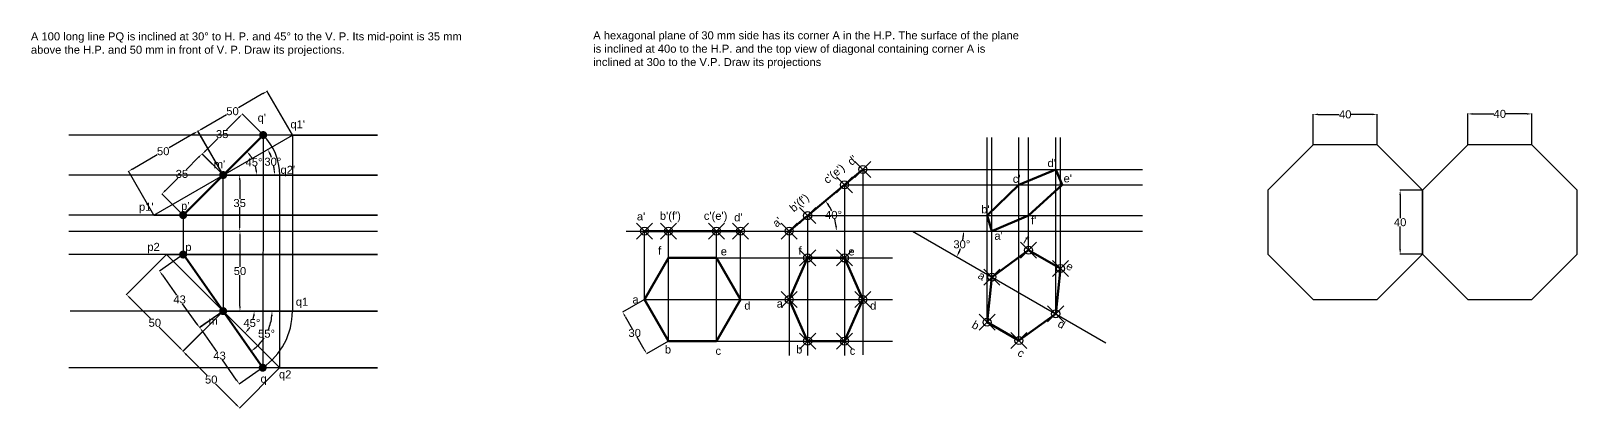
# Model space of a CAD drawing. Header units: millimetres. Extents: x 551 to 5092, y -66 to 254.
# Drawn here: x 1873 to 2839, y -22 to 213 of the extents above; entities that cross this region are included whole.
import ezdxf

# ---------------------------------------------------------------- set-up
doc = ezdxf.new("R2010")
doc.units = ezdxf.units.MM
doc.header["$PDMODE"] = 35
doc.header["$PDSIZE"] = 5
doc.styles.get("Standard").update_dxf_attribs({"font": 'arial.ttf'})
doc.dimstyles.get("Standard").update_dxf_attribs({"dimtxt": 5, "dimasz": 3, "dimexe": 0.18, "dimexo": 0.0625, "dimgap": 0.09, "dimtad": 0, "dimtih": 1, "dimtoh": 1, "dimdec": 0, "dimzin": 0, "dimdsep": 46, "dimtxsty": 'Standard', "dimcen": 0.09, "dimadec": 0, "dimazin": 0, "dimtfac": 1, "dimtdec": 0, "dimtofl": 0, "dimtmove": 0, "dimatfit": 3, "dimfxl": 1, "dimtolj": 1, "dimtzin": 0, "dimarcsym": 0})

# ---------------------------------------------------------------- blocks, each defined once
blk = doc.blocks.new('*D42')
at = {"color": 0, "lineweight": -2, "transparency": 16777216}
for start, end in [(19.94228, 24.65183), (5.34817, 10.16973)]:
    blk.add_arc((1992.88, 123.18), 32.15, start, end, dxfattribs=at)
at = {"color": 0, "transparency": 16777216}
for points in [[(2021.65, 136.36), (2022.54, 136.82), (2020.72, 139.26)], [(2025.39, 126.2), (2024.39, 126.15), (2025.03, 123.18)]]:
    blk.add_solid(points, dxfattribs=at)
at = {"layer": 'Defpoints', "color": 0, "transparency": 16777216}
for p in [(2036.18, 148.18), (2024.54, 128.76), (1896.53, 123.18), (1992.88, 123.18), (2089.22, 123.18)]:
    blk.add_point(p, dxfattribs=at)
at = {"color": 0, "transparency": 16777216, "insert": (2023.93, 131.5), "char_height": 5, "attachment_point": 5}
blk.add_mtext('\\A1;30°', dxfattribs=at)
blk = doc.blocks.new('*D43')
at = {"color": 0, "lineweight": -2, "transparency": 16777216}
for start, end in [(30.57847, 36.76399), (8.23601, 14.87131)]:
    blk.add_arc((1992.88, 123.18), 20.89, start, end, dxfattribs=at)
at = {"color": 0, "transparency": 16777216}
for points in [[(2009.23, 135.36), (2009.99, 136.01), (2007.65, 137.95)], [(2014.05, 126.21), (2013.05, 126.14), (2013.77, 123.18)]]:
    blk.add_solid(points, dxfattribs=at)
at = {"layer": 'Defpoints', "color": 0, "transparency": 16777216}
for p in [(2017.88, 148.18), (2013.05, 128.59), (1896.53, 123.18), (1992.88, 123.18), (2089.22, 123.18)]:
    blk.add_point(p, dxfattribs=at)
at = {"color": 0, "transparency": 16777216, "insert": (2012.18, 131.17), "char_height": 5, "attachment_point": 5}
blk.add_mtext('\\A1;45°', dxfattribs=at)
blk = doc.blocks.new('*D44')
at = {"color": 0, "lineweight": -2, "transparency": 16777216}
for start, end in [(345.68763, 351.14587), (323.85413, 328.79118)]:
    blk.add_arc((1992.88, 38.18), 19.43, start, end, dxfattribs=at)
at = {"color": 0, "transparency": 16777216}
for points in [[(2011.58, 35.23), (2012.58, 35.15), (2012.31, 38.18)], [(2008.95, 26.39), (2008.19, 27.04), (2006.62, 24.44)]]:
    blk.add_solid(points, dxfattribs=at)
at = {"layer": 'Defpoints', "color": 0, "transparency": 16777216}
for p in [(1897.28, 38.18), (1992.88, 38.18), (2089.22, 38.18), (2009.71, 28.46), (2028.23, 2.83)]:
    blk.add_point(p, dxfattribs=at)
at = {"color": 0, "transparency": 16777216, "insert": (2010.83, 30.74), "char_height": 5, "attachment_point": 5}
blk.add_mtext('\\A1;45°', dxfattribs=at)
blk = doc.blocks.new('*D45')
at = {"color": 0, "lineweight": -2, "transparency": 16777216}
for start, end in [(337.9214, 354.37146), (310.58954, 326.75483)]:
    blk.add_arc((1992.88, 38.18), 30.55, start, end, dxfattribs=at)
at = {"color": 0, "transparency": 16777216}
for points in [[(2022.78, 35.21), (2023.78, 35.16), (2023.43, 38.18)], [(2013.06, 14.59), (2012.45, 15.38), (2010.38, 13.14)]]:
    blk.add_solid(points, dxfattribs=at)
at = {"layer": 'Defpoints', "color": 0, "transparency": 16777216}
for p in [(1897.28, 38.18), (1992.88, 38.18), (2089.22, 38.18), (2017.37, 19.93), (2017.6, 2.83)]:
    blk.add_point(p, dxfattribs=at)
at = {"color": 0, "transparency": 16777216, "insert": (2019.97, 24.06), "char_height": 5, "attachment_point": 5}
blk.add_mtext('\\A1;55°', dxfattribs=at)
blk = doc.blocks.new('*D46')
at = {"color": 0, "lineweight": -2, "transparency": 16777216}
for p, q in [((2002.68, 159.13), (1994.95, 151.4)), ((2017.83, 148.23), (2004.68, 161.38)), ((1981.92, 138.38), (1989.66, 146.11)), ((1992.83, 123.23), (1979.68, 136.38))]:
    blk.add_line(p, q, dxfattribs=at)
at = {"color": 0, "transparency": 16777216}
for points in [[(2002.33, 159.49), (2003.04, 158.78), (2004.8, 161.25)], [(1981.57, 138.73), (1982.28, 138.02), (1979.8, 136.25)]]:
    blk.add_solid(points, dxfattribs=at)
at = {"layer": 'Defpoints', "color": 0, "transparency": 16777216}
for p in [(2004.8, 161.25), (2017.88, 148.18), (1992.88, 123.18)]:
    blk.add_point(p, dxfattribs=at)
at = {"color": 0, "transparency": 16777216, "insert": (1992.3, 148.75), "char_height": 5, "attachment_point": 5}
blk.add_mtext('\\A1;35', dxfattribs=at)
blk = doc.blocks.new('*D47')
at = {"color": 0, "lineweight": -2, "transparency": 16777216}
for p, q in [((1992.83, 123.23), (1979.53, 136.53)), ((1977.53, 134.28), (1969.8, 126.55)), ((1956.77, 113.53), (1964.51, 121.26)), ((1967.83, 98.23), (1954.53, 111.53))]:
    blk.add_line(p, q, dxfattribs=at)
at = {"color": 0, "transparency": 16777216}
for points in [[(1977.18, 134.64), (1977.89, 133.93), (1979.65, 136.4)], [(1956.42, 113.88), (1957.13, 113.17), (1954.65, 111.4)]]:
    blk.add_solid(points, dxfattribs=at)
at = {"layer": 'Defpoints', "color": 0, "transparency": 16777216}
for p in [(1992.88, 123.18), (1954.65, 111.4), (1967.88, 98.18)]:
    blk.add_point(p, dxfattribs=at)
at = {"color": 0, "transparency": 16777216, "insert": (1967.15, 123.9), "char_height": 5, "attachment_point": 5}
blk.add_mtext('\\A1;35', dxfattribs=at)
blk = doc.blocks.new('*D48')
at = {"color": 0, "lineweight": -2, "transparency": 16777216}
for p, q in [((2017.77, 174.06), (2002.38, 165.17)), ((2036.15, 148.23), (2020.28, 175.72)), ((1979.67, 152.06), (1995.06, 160.95)), ((1992.85, 123.23), (1976.98, 150.72))]:
    blk.add_line(p, q, dxfattribs=at)
at = {"color": 0, "transparency": 16777216}
for points in [[(2017.52, 174.49), (2018.02, 173.63), (2020.37, 175.56)], [(1979.42, 152.49), (1979.92, 151.63), (1977.07, 150.56)]]:
    blk.add_solid(points, dxfattribs=at)
at = {"layer": 'Defpoints', "color": 0, "transparency": 16777216}
for p in [(2020.37, 175.56), (2036.18, 148.18), (1992.88, 123.18)]:
    blk.add_point(p, dxfattribs=at)
at = {"color": 0, "transparency": 16777216, "insert": (1998.72, 163.06), "char_height": 5, "attachment_point": 5}
blk.add_mtext('\\A1;50', dxfattribs=at)
blk = doc.blocks.new('*D49')
at = {"color": 0, "lineweight": -2, "transparency": 16777216}
for p, q in [((1974.47, 149.06), (1959.08, 140.17)), ((1992.85, 123.23), (1976.98, 150.71)), ((1936.37, 127.06), (1951.76, 135.94)), ((1949.54, 98.23), (1933.68, 125.71))]:
    blk.add_line(p, q, dxfattribs=at)
at = {"color": 0, "transparency": 16777216}
for points in [[(1974.22, 149.49), (1974.72, 148.62), (1977.07, 150.56)], [(1936.12, 127.49), (1936.62, 126.62), (1933.77, 125.56)]]:
    blk.add_solid(points, dxfattribs=at)
at = {"layer": 'Defpoints', "color": 0, "transparency": 16777216}
for p in [(1933.77, 125.56), (1992.88, 123.18), (1949.58, 98.18)]:
    blk.add_point(p, dxfattribs=at)
at = {"color": 0, "transparency": 16777216, "insert": (1955.42, 138.06), "char_height": 5, "attachment_point": 5}
blk.add_mtext('\\A1;50', dxfattribs=at)
blk = doc.blocks.new('*D51')
at = {"color": 0, "lineweight": -2, "transparency": 16777216}
for p, q in [((1967.83, 73.5), (1953.03, 63.04)), ((1954.91, 60.69), (1963.8, 48.11)), ((1976.44, 30.23), (1967.54, 42.82)), ((1992.83, 38.14), (1978.03, 27.68))]:
    blk.add_line(p, q, dxfattribs=at)
at = {"color": 0, "transparency": 16777216}
for points in [[(1955.31, 60.98), (1954.5, 60.4), (1953.17, 63.14)], [(1976.85, 30.52), (1976.03, 29.94), (1978.17, 27.78)]]:
    blk.add_solid(points, dxfattribs=at)
at = {"layer": 'Defpoints', "color": 0, "transparency": 16777216}
for p in [(1967.88, 73.54), (1953.17, 63.14), (1992.88, 38.18)]:
    blk.add_point(p, dxfattribs=at)
at = {"color": 0, "transparency": 16777216, "insert": (1965.67, 45.46), "char_height": 5, "attachment_point": 5}
blk.add_mtext('\\A1;43', dxfattribs=at)
blk = doc.blocks.new('*D52')
at = {"color": 0, "lineweight": -2, "transparency": 16777216}
for p, q in [((1992.83, 38.15), (1978.13, 27.87)), ((1980, 25.52), (1988.79, 12.94)), ((2001.28, -4.92), (1992.49, 7.65)), ((2017.55, 2.79), (2002.85, -7.48))]:
    blk.add_line(p, q, dxfattribs=at)
at = {"color": 0, "transparency": 16777216}
for points in [[(1980.41, 25.8), (1979.59, 25.23), (1978.28, 27.97)], [(2001.69, -4.64), (2000.87, -5.21), (2003, -7.38)]]:
    blk.add_solid(points, dxfattribs=at)
at = {"layer": 'Defpoints', "color": 0, "transparency": 16777216}
for p in [(1992.88, 38.18), (2017.6, 2.83), (2003, -7.38)]:
    blk.add_point(p, dxfattribs=at)
at = {"color": 0, "transparency": 16777216, "insert": (1990.64, 10.3), "char_height": 5, "attachment_point": 5}
blk.add_mtext('\\A1;43', dxfattribs=at)
blk = doc.blocks.new('*D53')
at = {"color": 0, "lineweight": -2, "transparency": 16777216}
for p, q in [((1957.48, 73.49), (1932.4, 48.41)), ((1934.65, 46.42), (1947.56, 33.5)), ((1992.83, 38.14), (1967.75, 13.06)), ((1965.76, 15.31), (1952.85, 28.22))]:
    blk.add_line(p, q, dxfattribs=at)
at = {"color": 0, "transparency": 16777216}
for points in [[(1935, 46.77), (1934.29, 46.06), (1932.53, 48.54)], [(1966.11, 15.66), (1965.41, 14.95), (1967.88, 13.18)]]:
    blk.add_solid(points, dxfattribs=at)
at = {"layer": 'Defpoints', "color": 0, "transparency": 16777216}
for p in [(1957.52, 73.54), (1932.53, 48.54), (1992.88, 38.18)]:
    blk.add_point(p, dxfattribs=at)
at = {"color": 0, "transparency": 16777216, "insert": (1950.2, 30.86), "char_height": 5, "attachment_point": 5}
blk.add_mtext('\\A1;50', dxfattribs=at)
blk = doc.blocks.new('*D54')
at = {"color": 0, "lineweight": -2, "transparency": 16777216}
for p, q in [((1992.83, 38.14), (1967.65, 12.95)), ((1969.9, 10.96), (1982.81, -1.96)), ((2028.19, 2.78), (2003, -22.4)), ((2001.01, -20.15), (1988.1, -7.24))]:
    blk.add_line(p, q, dxfattribs=at)
at = {"color": 0, "transparency": 16777216}
for points in [[(1970.25, 11.31), (1969.54, 10.6), (1967.78, 13.08)], [(2001.36, -19.8), (2000.66, -20.51), (2003.13, -22.28)]]:
    blk.add_solid(points, dxfattribs=at)
at = {"layer": 'Defpoints', "color": 0, "transparency": 16777216}
for p in [(1992.88, 38.18), (2028.23, 2.83), (2003.13, -22.28)]:
    blk.add_point(p, dxfattribs=at)
at = {"color": 0, "transparency": 16777216, "insert": (1985.45, -4.6), "char_height": 5, "attachment_point": 5}
blk.add_mtext('\\A1;50', dxfattribs=at)
blk = doc.blocks.new('*D55')
at = {"color": 0, "lineweight": -2, "transparency": 16777216}
for start, end in [(25.58354, 34.15661), (5.84339, 14.60855)]:
    blk.add_arc((2346.55, 88.18), 29.43, start, end, dxfattribs=at)
at = {"color": 0, "transparency": 16777216}
for points in [[(2370.5, 104.4), (2371.3, 105.01), (2369.09, 107.1)], [(2376.33, 91.2), (2375.33, 91.15), (2375.98, 88.18)]]:
    blk.add_solid(points, dxfattribs=at)
at = {"layer": 'Defpoints', "color": 0, "transparency": 16777216}
for p in [(2392.51, 126.75), (2244.67, 88.18), (2346.55, 88.18), (2375.19, 94.97), (2567.24, 88.18)]:
    blk.add_point(p, dxfattribs=at)
at = {"color": 0, "transparency": 16777216, "insert": (2374.2, 98.25), "char_height": 5, "attachment_point": 5}
blk.add_mtext('\\A1;40°', dxfattribs=at)
blk = doc.blocks.new('*D56')
at = {"color": 0, "lineweight": -2, "transparency": 16777216}
for start, end in [(349.85278, 354.62667), (335.37333, 340.03414)]:
    blk.add_arc((2423.45, 88.18), 32, start, end, dxfattribs=at)
at = {"color": 0, "transparency": 16777216}
for points in [[(2454.81, 85.21), (2455.81, 85.16), (2455.45, 88.18)], [(2452.98, 74.62), (2452.09, 75.08), (2451.16, 72.18)]]:
    blk.add_solid(points, dxfattribs=at)
at = {"layer": 'Defpoints', "color": 0, "transparency": 16777216}
for p in [(2244.67, 88.18), (2423.45, 88.18), (2567.24, 88.18), (2453.52, 77.24), (2544.27, 18.43)]:
    blk.add_point(p, dxfattribs=at)
at = {"color": 0, "transparency": 16777216, "insert": (2454.36, 79.9), "char_height": 5, "attachment_point": 5}
blk.add_mtext('\\A1;30°', dxfattribs=at)
blk = doc.blocks.new('*D57')
at = {"color": 0, "lineweight": -2, "transparency": 16777216}
for p, q in [((2256.07, 45.36), (2242.33, 37.42)), ((2243.99, 34.92), (2248.46, 27.17)), ((2255.99, 14.13), (2251.51, 21.88)), ((2271.07, 19.38), (2257.33, 11.44))]:
    blk.add_line(p, q, dxfattribs=at)
at = {"color": 0, "transparency": 16777216}
for points in [[(2244.42, 35.17), (2243.55, 34.67), (2242.49, 37.51)], [(2256.42, 14.38), (2255.55, 13.88), (2257.49, 11.53)]]:
    blk.add_solid(points, dxfattribs=at)
at = {"layer": 'Defpoints', "color": 0, "transparency": 16777216}
for p in [(2256.12, 45.39), (2271.12, 19.41), (2257.49, 11.53)]:
    blk.add_point(p, dxfattribs=at)
at = {"color": 0, "transparency": 16777216, "insert": (2249.99, 24.52), "char_height": 5, "attachment_point": 5}
blk.add_mtext('\\A1;30', dxfattribs=at)
blk = doc.blocks.new('*D58')
at = {"color": 0, "lineweight": -2, "transparency": 16777216}
for p, q in [((2673.85, 142.04), (2673.85, 161.26)), ((2676.85, 161.08), (2690.08, 161.08)), ((2710.85, 161.08), (2697.61, 161.08)), ((2713.85, 142.04), (2713.85, 161.26))]:
    blk.add_line(p, q, dxfattribs=at)
at = {"color": 0, "transparency": 16777216}
for points in [[(2676.85, 161.58), (2676.85, 160.58), (2673.85, 161.08)], [(2710.85, 161.58), (2710.85, 160.58), (2713.85, 161.08)]]:
    blk.add_solid(points, dxfattribs=at)
at = {"layer": 'Defpoints', "color": 0, "transparency": 16777216}
for p in [(2713.85, 161.08), (2673.85, 141.97), (2713.85, 141.97)]:
    blk.add_point(p, dxfattribs=at)
at = {"color": 0, "transparency": 16777216, "insert": (2693.85, 161.08), "char_height": 5, "attachment_point": 5}
blk.add_mtext('\\A1;40', dxfattribs=at)
blk = doc.blocks.new('*D59')
at = {"color": 0, "lineweight": -2, "transparency": 16777216}
for p, q in [((2770.42, 142.04), (2770.42, 161.58)), ((2773.42, 161.4), (2786.65, 161.4)), ((2807.42, 161.4), (2794.18, 161.4)), ((2810.42, 142.04), (2810.42, 161.58))]:
    blk.add_line(p, q, dxfattribs=at)
at = {"color": 0, "transparency": 16777216}
for points in [[(2773.42, 161.9), (2773.42, 160.9), (2770.42, 161.4)], [(2807.42, 161.9), (2807.42, 160.9), (2810.42, 161.4)]]:
    blk.add_solid(points, dxfattribs=at)
at = {"layer": 'Defpoints', "color": 0, "transparency": 16777216}
for p in [(2810.42, 161.4), (2770.42, 141.97), (2810.42, 141.97)]:
    blk.add_point(p, dxfattribs=at)
at = {"color": 0, "transparency": 16777216, "insert": (2790.42, 161.4), "char_height": 5, "attachment_point": 5}
blk.add_mtext('\\A1;40', dxfattribs=at)
blk = doc.blocks.new('*D60')
at = {"color": 0, "lineweight": -2, "transparency": 16777216}
for p, q in [((2742.07, 113.69), (2727.99, 113.69)), ((2728.17, 110.69), (2728.17, 96.33)), ((2728.17, 76.69), (2728.17, 91.05)), ((2742.07, 73.69), (2727.99, 73.69))]:
    blk.add_line(p, q, dxfattribs=at)
at = {"color": 0, "transparency": 16777216}
for points in [[(2727.67, 110.69), (2728.67, 110.69), (2728.17, 113.69)], [(2727.67, 76.69), (2728.67, 76.69), (2728.17, 73.69)]]:
    blk.add_solid(points, dxfattribs=at)
at = {"layer": 'Defpoints', "color": 0, "transparency": 16777216}
for p in [(2742.13, 113.69), (2728.17, 73.69), (2742.13, 73.69)]:
    blk.add_point(p, dxfattribs=at)
at = {"color": 0, "transparency": 16777216, "insert": (2728.17, 93.69), "char_height": 5, "attachment_point": 5}
blk.add_mtext('\\A1;40', dxfattribs=at)
blk = doc.blocks.new('*D106')
at = {"color": 0, "lineweight": -2, "transparency": 16777216}
for p, q in [((1992.94, 123.18), (2003.39, 123.18)), ((2003.21, 120.18), (2003.21, 108.33)), ((2003.21, 91.18), (2003.21, 103.04)), ((1992.94, 88.18), (2003.39, 88.18))]:
    blk.add_line(p, q, dxfattribs=at)
at = {"color": 0, "transparency": 16777216}
for points in [[(2002.71, 120.18), (2003.71, 120.18), (2003.21, 123.18)], [(2002.71, 91.18), (2003.71, 91.18), (2003.21, 88.18)]]:
    blk.add_solid(points, dxfattribs=at)
at = {"layer": 'Defpoints', "color": 0, "transparency": 16777216}
for p in [(1992.88, 123.18), (1992.88, 88.18), (2003.21, 88.18)]:
    blk.add_point(p, dxfattribs=at)
at = {"color": 0, "transparency": 16777216, "insert": (2003.21, 105.68), "char_height": 5, "attachment_point": 5}
blk.add_mtext('\\A1;35', dxfattribs=at)
blk = doc.blocks.new('*D107')
at = {"color": 0, "lineweight": -2, "transparency": 16777216}
for p, q in [((1992.94, 88.18), (2003.57, 88.18)), ((2003.39, 85.18), (2003.39, 65.82)), ((2003.39, 41.18), (2003.39, 60.54)), ((1992.94, 38.18), (2003.57, 38.18))]:
    blk.add_line(p, q, dxfattribs=at)
at = {"color": 0, "transparency": 16777216}
for points in [[(2002.89, 85.18), (2003.89, 85.18), (2003.39, 88.18)], [(2002.89, 41.18), (2003.89, 41.18), (2003.39, 38.18)]]:
    blk.add_solid(points, dxfattribs=at)
at = {"layer": 'Defpoints', "color": 0, "transparency": 16777216}
for p in [(1992.88, 88.18), (1992.88, 38.18), (2003.39, 38.18)]:
    blk.add_point(p, dxfattribs=at)
at = {"color": 0, "transparency": 16777216, "insert": (2003.39, 63.18), "char_height": 5, "attachment_point": 5}
blk.add_mtext('\\A1;50', dxfattribs=at)

msp = doc.modelspace()

# ---------------------------------------------------------------- linework, layer by layer
for p, q in [((2089.22, 148.18), (1896.53, 148.18)), ((1992.88, 123.18), (2036.18, 148.18)), ((2017.88, 148.18), (2017.6, 2.83)), ((2036.18, 148.18), (2089.22, 148.18)), ((2036.18, 148.18), (2036.18, 38.18)), ((2470.13, 145.79), (2470.13, 146.72)), ((2470.13, 31.21), (2470.13, 145.79)), ((2473.17, 59.47), (2473.17, 146.72)), ((2490.04, 19.73), (2490.04, 146.72)), ((2496.08, 76.22), (2496.08, 146.72)), ((2512.97, 36.5), (2512.97, 146.72)), ((2515.99, 64.74), (2515.99, 146.72)), ((2392.51, 126.75), (2392.51, 10.79)), ((2392.51, 126.75), (2567.24, 126.75)), ((2089.22, 123.18), (1896.53, 123.18)), ((1949.58, 98.18), (1992.88, 123.18)), ((1992.88, 88.18), (1992.88, 123.18)), ((1992.88, 123.18), (2089.22, 123.18)), ((2028.23, 2.83), (2028.23, 123.18)), ((2381.02, 117.11), (2381.02, 10.4)), ((2381.02, 117.11), (2567.24, 117.11)), ((2089.22, 98.18), (1896.53, 98.18)), ((1949.58, 98.18), (2089.22, 98.18)), ((1967.88, 98.18), (1967.88, 73.54)), ((2358.04, 97.82), (2358.04, 10.4)), ((2358.04, 97.82), (2567.18, 97.82)), ((1896.53, 88.18), (2089.22, 88.18)), ((1992.88, 88.18), (1992.88, 38.18)), ((2244.67, 88.18), (2567.24, 88.18)), ((2256.12, 45.39), (2256.12, 88.18)), ((2271.12, 19.41), (2271.12, 88.18)), ((2301.12, 19.41), (2301.12, 88.18)), ((2316.12, 45.39), (2316.12, 88.18)), ((2346.55, 88.18), (2346.55, 10.4)), ((2423.45, 88.18), (2544.27, 18.43)), ((2089.22, 73.54), (1896.53, 73.54)), ((1957.52, 73.54), (1992.88, 38.18)), ((1957.52, 73.54), (2089.22, 73.54)), ((2271.12, 71.37), (2411.02, 71.37)), ((2256.12, 45.39), (2411.02, 45.39)), ((2089.22, 38.18), (1897.28, 38.18)), ((1992.88, 38.18), (2028.23, 2.83)), ((1992.88, 38.18), (2089.22, 38.18)), ((2271.12, 19.41), (2411.02, 19.41)), ((2089.22, 2.83), (1896.53, 2.83)), ((2028.23, 2.83), (2089.22, 2.83))]:
    msp.add_line(p, q)
at = {"lineweight": 53}
for p, q in [((1992.88, 123.18), (2017.88, 148.18)), ((2392.51, 126.75), (2346.55, 88.18)), ((1967.88, 98.18), (1992.88, 123.18)), ((2316.12, 88.18), (2256.12, 88.18)), ((1992.88, 38.18), (1968.16, 73.54)), ((2017.6, 2.83), (1992.88, 38.18))]:
    msp.add_line(p, q, dxfattribs=at)
at = {"const_width": 2.5}
for points in [[(2016.63, 148.18, 1), (2019.13, 148.18, 1)], [(1991.63, 123.18, 1), (1994.13, 123.18, 1)], [(1966.63, 98.18, 1), (1969.13, 98.18, 1)], [(1966.63, 73.54, 1), (1969.13, 73.54, 1)], [(1991.63, 38.18, 1), (1994.13, 38.18, 1)], [(2016.35, 2.83, 1), (2018.85, 2.83, 1)]]:
    msp.add_lwpolyline(points, format="xyb", close=True, dxfattribs=at)
for points in [[(2645.56, 113.69), (2645.56, 73.69), (2673.85, 45.41), (2713.85, 45.41), (2742.13, 73.69), (2742.13, 113.69), (2713.85, 141.97), (2673.85, 141.97)], [(2742.13, 113.69), (2742.13, 73.69), (2770.42, 45.41), (2810.42, 45.41), (2838.7, 73.69), (2838.7, 113.69), (2810.42, 141.97), (2770.42, 141.97)]]:
    msp.add_lwpolyline(points, close=True)
at = {"lineweight": 53}
for points in [[(2473.17, 88.18), (2470.13, 97.82), (2490.04, 117.11), (2512.97, 126.75), (2517.02, 117.11), (2496.08, 97.82), (2473.17, 88.18)], [(2346.55, 45.39), (2358.04, 71.37), (2381.02, 71.37), (2392.51, 45.39), (2381.02, 19.41), (2358.04, 19.41), (2346.55, 45.39)], [(2473.15, 59.46), (2496.08, 76.22), (2515.99, 64.74), (2512.97, 36.5), (2490.04, 19.73), (2470.13, 31.21), (2473.15, 59.46)]]:
    msp.add_lwpolyline(points, dxfattribs=at)
msp.add_lwpolyline([(2301.12, 19.41), (2316.12, 45.39), (2301.12, 71.37), (2271.12, 71.37), (2256.12, 45.39), (2271.12, 19.41)], close=True, dxfattribs=at)
for centre, radius, start, end in [((1992.88, 123.18), 35.36, 0, 45), ((1992.88, 123.18), 35.36, 314.77944, 315), ((1993.25, 38.18), 42.93, 55.22789, 55.44845), ((1993.25, 38.18), 42.93, 304.55155, 0)]:
    msp.add_arc(centre, radius, start, end)
for p in [(2392.51, 126.75), (2381.02, 117.11), (2358.04, 97.82), (2256.12, 88.18), (2271.12, 88.18), (2301.12, 88.18), (2316.12, 88.18), (2346.55, 88.18), (2496.08, 76.22), (2358.04, 71.37), (2381.02, 71.37), (2515.99, 64.74), (2473.15, 59.46), (2346.55, 45.39), (2392.51, 45.39), (2512.97, 36.5), (2470.13, 31.21), (2358.04, 19.41), (2381.02, 19.41), (2490.04, 19.73)]:
    msp.add_point(p)

# ---------------------------------------------------------------- texts
at = {"char_height": 5, "attachment_point": 1}
for s, width, insert in [('A 100 long line PQ is inclined at 30° to H. P. and 45° to the V. P. Its mid-point is 35 mm \\Pabove the H.P. and 50 mm in front of V. P. Draw its projections.', 269.8661, (1872.79, 212.34)), ('A hexagonal plane of 30 mm side has its corner A in the H.P. The surface of the plane\\Pis inclined at 40o to the H.P. and the top view of diagonal containing corner A is\\Pinclined at 30o to the V.P. Draw its projections', 310.1338, (2224.05, 212.98)), ("q'", 13.0781, (2014.43, 161.51)), ("q1'", 13.118, (2034.91, 157.39)), ("m'", 9.3157, (1986.98, 132.45)), ("q2'", 6.2527, (2028.74, 128.97)), ("d'", 6.6633, (2507.88, 133.19)), ("c'", 6.9575, (2486.19, 123.34)), ("e'", 6.2754, (2517.9, 123.62)), ("p'", 4.3631, (1966.62, 106.41)), ("p1'", 9.2341, (1940.34, 105.88)), ("a'", 11.5062, (2251.36, 99.85)), ("b'(f') ", 15.2572, (2265.69, 100.23)), ("c'(e')", 14.2438, (2293.18, 100.23)), ("d'", 11.7706, (2312.09, 99.28)), ("b'", 6.6847, (2466.43, 104.27)), ("f'", 4.1254, (2497.56, 97.4)), ("a' ", 7.1626, (2474.67, 87.76)), ('p2', 15.5597, (1945.53, 80.82)), ('p', 8.6366, (1969.25, 80.75)), ('f', 4.1254, (2264.6, 78.51)), ('f', 4.1254, (2352.32, 78.51)), ('e', 6.2754, (2303.75, 77.97)), ('e', 6.2754, (2383.49, 77.97)), ('q1', 11.3929, (2038.26, 46.55)), ('a ', 7.1626, (2248.57, 47.93)), ('d', 6.6633, (2318.48, 44.11)), ('a ', 7.1626, (2338.71, 45.41)), ('d', 6.6633, (2397.01, 44.11)), ('m', 10.1002, (1983.7, 34.63)), ('b', 6.6847, (2268.82, 16.71)), ('c', 6.9575, (2300.47, 15.89)), ('b', 6.6847, (2350.83, 16.71)), ('c', 6.9575, (2384.29, 15.89)), ('q2', 8.7385, (2027.75, 1.15)), ('q', 11.8616, (2016.24, -1.55))]:
    msp.add_mtext_dynamic_manual_height_columns(s, width=width, gutter_width=25, heights=[0], dxfattribs=dict(at, insert=insert))
for s, width, insert, rotation in [("d'", 11.7706, (2382.28, 132.66), 40), ("c'(e')", 14.2438, (2367.19, 121.24), 40), ("b'(f') ", 15.2572, (2346.13, 103.56), 40), ("a'", 11.5062, (2335.4, 94.06), 40), ('f', 4.1254, (2494.7, 85.27), 330.03153), ('e', 6.2754, (2521.42, 69.23), 330.03153), ('a ', 7.1626, (2466.37, 63.39), 330.03153), ('b', 6.6847, (2462.53, 32.47), 330.03153), ('d', 6.6633, (2516.22, 33.14), 330.03153), ('c', 6.9575, (2491.11, 15.05), 330.03153)]:
    msp.add_mtext_dynamic_manual_height_columns(s, width=width, gutter_width=25, heights=[0], dxfattribs=dict(at, insert=insert, rotation=rotation))

# ---------------------------------------------------------------- dimensions: what is measured, and where the dimension line sits
for p1, p2, distance, picture, middle in [((1992.88, 123.18), (2036.18, 148.18), 31.61, '*D48', (1998.72, 163.06)), ((2673.85, 141.97), (2713.85, 141.97), 19.11, '*D58', (2693.85, 161.08)), ((2770.42, 141.97), (2810.42, 141.97), 19.43, '*D59', (2790.42, 161.4)), ((1992.88, 123.18), (2017.88, 148.18), 18.49, '*D46', (1992.3, 148.75)), ((1992.88, 123.18), (1949.58, 98.18), -31.61, '*D49', (1955.42, 138.06)), ((1992.88, 123.18), (1967.88, 98.18), -18.7, '*D47', (1967.15, 123.9)), ((1992.88, 123.18), (1992.88, 88.18), 10.33, '*D106', (2003.21, 105.68)), ((2742.13, 113.69), (2742.13, 73.69), -13.96, '*D60', (2728.17, 93.69)), ((1992.88, 88.18), (1992.88, 38.18), 10.51, '*D107', (2003.39, 63.18)), ((1992.88, 38.18), (1957.52, 73.54), 35.35, '*D53', (1950.2, 30.86)), ((1992.88, 38.18), (1967.88, 73.54), 18.01, '*D51', (1965.67, 45.46)), ((2256.12, 45.39), (2271.12, 19.41), -15.75, '*D57', (2249.99, 24.52)), ((1992.88, 38.18), (2028.23, 2.83), -35.5, '*D54', (1985.45, -4.6)), ((1992.88, 38.18), (2017.6, 2.83), -17.81, '*D52', (1990.64, 10.3))]:
    dim = msp.add_aligned_dim(p1=p1, p2=p2, distance=distance, dimstyle='Standard')
    dim.commit()
    dim.dimension.update_dxf_attribs({"geometry": picture, "text_midpoint": middle})
for base, line1, line2, picture, middle in [((2024.54, 128.76), ((2089.22, 123.18), (1896.53, 123.18)), ((1992.88, 123.18), (2036.18, 148.18)), '*D42', (2023.93, 131.5)), ((2013.05, 128.59), ((2089.22, 123.18), (1896.53, 123.18)), ((1992.88, 123.18), (2017.88, 148.18)), '*D43', (2012.18, 131.17)), ((2375.19, 94.97), ((2392.51, 126.75), (2346.55, 88.18)), ((2244.67, 88.18), (2567.24, 88.18)), '*D55', (2374.2, 98.25)), ((2453.52, 77.24), ((2244.67, 88.18), (2567.24, 88.18)), ((2423.45, 88.18), (2544.27, 18.43)), '*D56', (2454.36, 79.9)), ((2009.71, 28.46), ((2089.22, 38.18), (1897.28, 38.18)), ((1992.88, 38.18), (2028.23, 2.83)), '*D44', (2010.83, 30.74)), ((2017.37, 19.93), ((2089.22, 38.18), (1897.28, 38.18)), ((2017.6, 2.83), (1992.88, 38.18)), '*D45', (2019.97, 24.06))]:
    dim = msp.add_angular_dim_2l(base=base, line1=line1, line2=line2, dimstyle='Standard')
    dim.commit()
    dim.dimension.update_dxf_attribs({"geometry": picture, "text_midpoint": middle})

doc.saveas('drawing.dxf')
